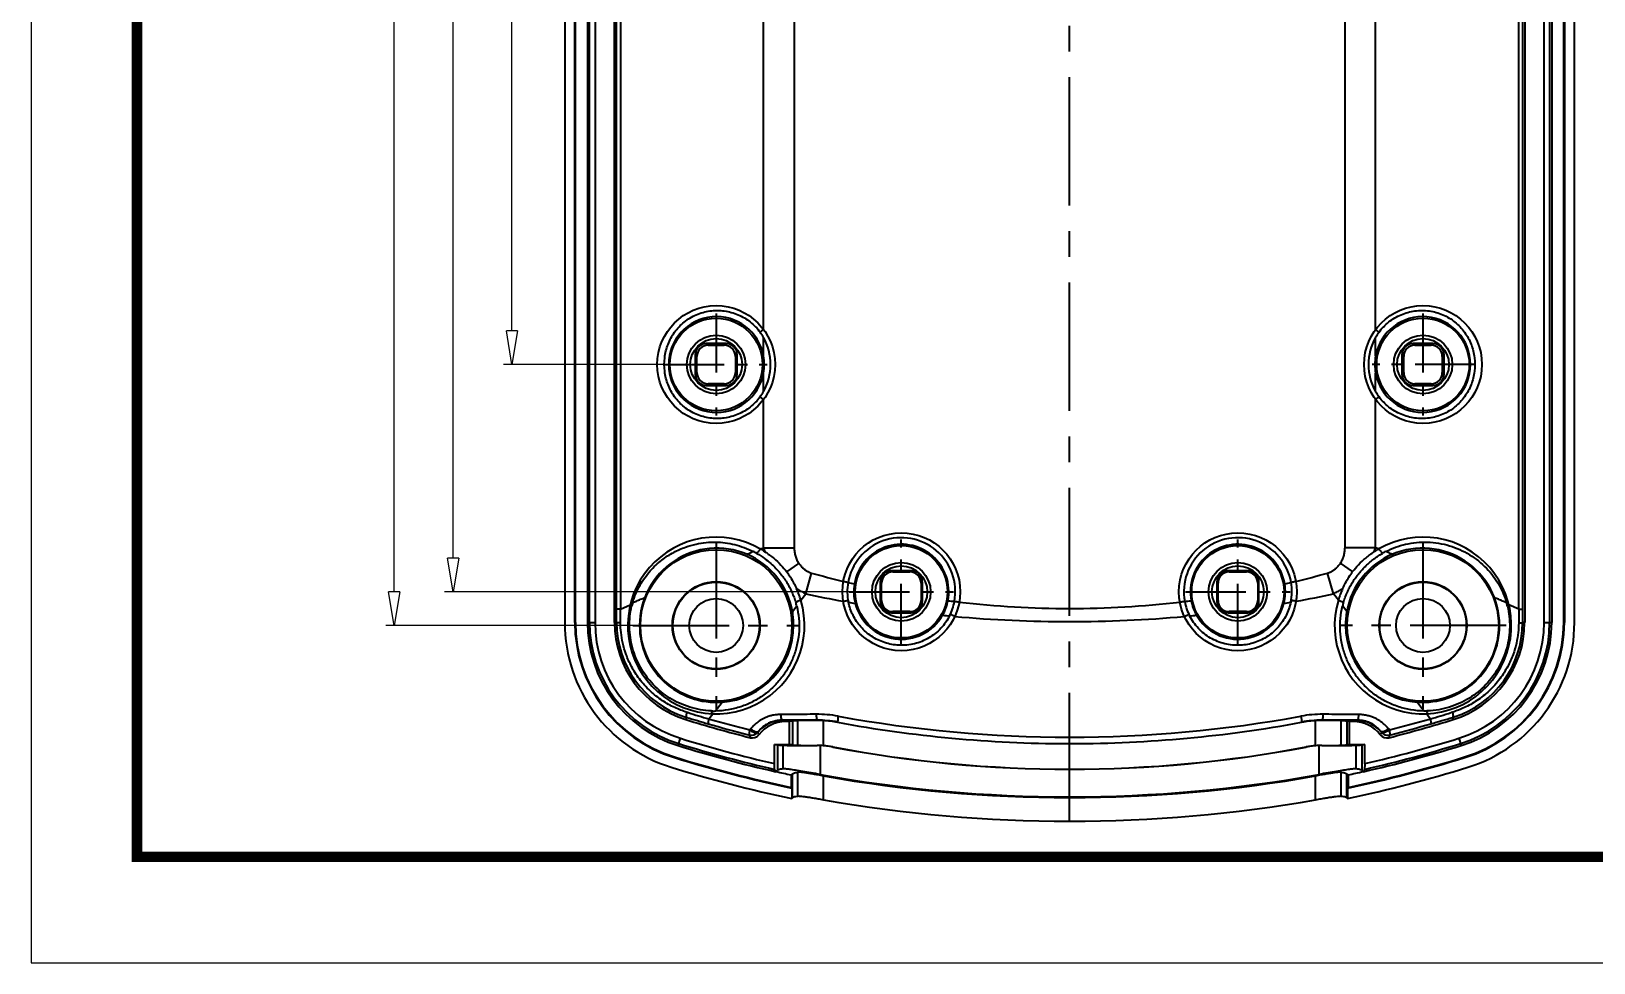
# Model space of a CAD drawing. Header units: millimetres. Extents: x 6083 to 6448, y 1315 to 1569.
# Drawn here: x 6082.9 to 6175.8, y 1315 to 1370.4 of the extents above; entities that cross this region are included whole.
import ezdxf

# ---------------------------------------------------------------- set-up
doc = ezdxf.new("R2010")
doc.units = ezdxf.units.MM
doc.linetypes.add('CENTER', pattern=[50.8, 31.75, -6.35, 6.35, -6.35])
doc.layers.add('dim', color=82, linetype='Continuous', lineweight=9)
doc.layers.add('from', color=7, linetype='Continuous', lineweight=13)
doc.styles.add('ROMAND', font='romand.shx', dxfattribs={"width": 0.75, "bigfont": 'gbcbig.shx'})
doc.dimstyles.new('YanXiu', dxfattribs={"dimtxt": 2.5, "dimasz": 2.2, "dimexe": 1, "dimexo": 0, "dimgap": 0.66, "dimtad": 0, "dimzin": 9, "dimdsep": 46, "dimtxsty": 'ROMAND', "dimblk": 'CLOSEDBLANK', "dimcen": 0, "dimclrd": 3, "dimclre": 3, "dimclrt": 7, "dimazin": 2, "dimtfac": 1, "dimtofl": 0, "dimtmove": 0, "dimatfit": 3, "dimldrblk": 'CLOSEDBLANK', "dimfxl": 1, "dimlwd": 5, "dimlwe": 5, "dimarcsym": 0})

# ---------------------------------------------------------------- blocks, each defined once
blk = doc.blocks.new('_ClosedBlank')
at = {"color": 0, "linetype": 'ByBlock', "lineweight": -2}
for p, q in [((-1, 0.167), (0, 0)), ((-1, 0.167), (-1, -0.167)), ((0, 0), (-1, -0.167))]:
    blk.add_line(p, q, dxfattribs=at)
blk = doc.blocks.new('*D49')
at = {"layer": 'Defpoints', "color": 0, "transparency": 16777216}
for p in [(-24.025, 25), (-33.135, -25), (-24.025, -25)]:
    blk.add_point(p, dxfattribs=at)
at = {"layer": 'dim', "color": 3, "lineweight": 5, "transparency": 16777216}
for p, q in [((-24.025, 25), (-33.635, 25)), ((-33.135, 23), (-33.135, 2.018)), ((-33.135, -23), (-33.135, -2.018)), ((-24.025, -25), (-33.635, -25))]:
    blk.add_line(p, q, dxfattribs=at)
at = {"layer": 'dim', "color": 3, "lineweight": 5, "transparency": 16777216, "xscale": 2, "yscale": 2, "zscale": 2}
for p, rotation in [((-33.135, 25), 90), ((-33.135, -25), 270)]:
    blk.add_blockref('_ClosedBlank', p, dxfattribs=dict(at, rotation=rotation))
at = {"layer": 'dim', "color": 7, "transparency": 16777216, "insert": (-33.135, 0), "char_height": 2.5, "attachment_point": 5, "rotation": 90, "style": 'ROMAND'}
blk.add_mtext('50', dxfattribs=at)
blk = doc.blocks.new('*D50')
at = {"layer": 'Defpoints', "color": 0, "transparency": 16777216}
for p in [(-25.95, 40.5), (-40.135, -40.5), (-25.95, -40.5)]:
    blk.add_point(p, dxfattribs=at)
at = {"layer": 'dim', "color": 3, "lineweight": 5, "transparency": 16777216}
for p, q in [((-25.95, 40.5), (-40.635, 40.5)), ((-40.135, 38.5), (-40.135, 1.75)), ((-40.135, -38.5), (-40.135, -1.75)), ((-25.95, -40.5), (-40.635, -40.5))]:
    blk.add_line(p, q, dxfattribs=at)
at = {"layer": 'dim', "color": 3, "lineweight": 5, "transparency": 16777216, "xscale": 2, "yscale": 2, "zscale": 2}
for p, rotation in [((-40.135, 40.5), 90), ((-40.135, -40.5), 270)]:
    blk.add_blockref('_ClosedBlank', p, dxfattribs=dict(at, rotation=rotation))
at = {"layer": 'dim', "color": 7, "transparency": 16777216, "insert": (-40.135, 0), "char_height": 2.5, "attachment_point": 5, "rotation": 90, "style": 'ROMAND'}
blk.add_mtext('81', dxfattribs=at)
blk = doc.blocks.new('*D51')
at = {"layer": 'Defpoints', "color": 0, "transparency": 16777216}
for p in [(-13.018, 38.5), (-36.635, -38.5), (-13.105, -38.5)]:
    blk.add_point(p, dxfattribs=at)
at = {"layer": 'dim', "color": 3, "lineweight": 5, "transparency": 16777216}
for p, q in [((-13.018, 38.5), (-37.135, 38.5)), ((-36.635, 36.5), (-36.635, 2.018)), ((-36.635, -36.5), (-36.635, -2.018)), ((-13.105, -38.5), (-37.135, -38.5))]:
    blk.add_line(p, q, dxfattribs=at)
at = {"layer": 'dim', "color": 3, "lineweight": 5, "transparency": 16777216, "xscale": 2, "yscale": 2, "zscale": 2}
for p, rotation in [((-36.635, 38.5), 90), ((-36.635, -38.5), 270)]:
    blk.add_blockref('_ClosedBlank', p, dxfattribs=dict(at, rotation=rotation))
at = {"layer": 'dim', "color": 7, "transparency": 16777216, "insert": (-36.635, 0), "char_height": 2.5, "attachment_point": 5, "rotation": 90, "style": 'ROMAND'}
blk.add_mtext('77', dxfattribs=at)
blk = doc.blocks.new('u49')
at = {"color": 1, "linetype": 'CENTER', "ltscale": 0.24}
blk.add_line((0, -52.128), (0, 52.128), dxfattribs=at)
at = {"color": 7, "linetype": 'Continuous'}
for p, q in [((-30, 40.332), (-30, -40.332)), ((-29.4, -40.323), (-29.4, 40.323)), ((-29.363, -40.323), (-29.363, 40.323)), ((-28.65, 40.323), (-28.65, -40.323)), ((-28.527, -40.323), (-28.527, 40.323)), ((-28.201, 40.323), (-28.201, -40.323)), ((-27.042, -40.332), (-27.042, 40.332)), ((27.042, 40.332), (27.042, -40.332)), ((28.201, -40.323), (28.201, 40.323)), ((28.527, 40.323), (28.527, -40.323)), ((28.65, 40.323), (28.65, -40.323)), ((29.363, -40.323), (29.363, 40.323)), ((29.4, 40.323), (29.4, -40.323)), ((30, -40.332), (30, 40.332)), ((-26.914, -39.529), (-26.914, 39.529)), ((-26.692, 39.529), (-26.692, -39.529)), ((26.692, -39.529), (26.692, 39.529)), ((26.914, 39.529), (26.914, -39.529)), ((-16.366, 35.88), (-16.366, -35.88)), ((16.366, -35.88), (16.366, 35.88)), ((-18.186, -22.919), (-18.186, 22.919)), ((18.186, -22.919), (18.186, 22.919)), ((-18.393, -23.073), (-18.186, -22.919)), ((18.393, -23.073), (18.186, -22.919)), ((-20.414, -23.75), (-21.586, -23.75)), ((-21.586, -23.75), (-21.482, -23.853)), ((-21.482, -23.853), (-20.518, -23.853)), ((-20.414, -23.75), (-20.518, -23.853)), ((-18.186, -24.494), (-18.186, -23.392)), ((18.186, -24.494), (18.186, -23.392)), ((20.414, -23.75), (20.518, -23.853)), ((21.586, -23.75), (20.414, -23.75)), ((20.518, -23.853), (21.482, -23.853)), ((21.586, -23.75), (21.482, -23.853)), ((-22.25, -24.414), (-22.25, -25.586)), ((-22.25, -24.414), (-22.147, -24.518)), ((-22.147, -25.482), (-22.147, -24.518)), ((-19.75, -24.414), (-19.853, -24.518)), ((-19.853, -24.518), (-19.853, -25.482)), ((-19.75, -25.586), (-19.75, -24.414)), ((19.75, -24.414), (19.75, -25.586)), ((19.75, -24.414), (19.853, -24.518)), ((19.853, -25.482), (19.853, -24.518)), ((22.25, -24.414), (22.147, -24.518)), ((22.147, -24.518), (22.147, -25.482)), ((22.25, -25.586), (22.25, -24.414)), ((-22.25, -25.586), (-22.147, -25.482)), ((-19.75, -25.586), (-19.853, -25.482)), ((-18.186, -26.608), (-18.186, -25.506)), ((18.186, -26.608), (18.186, -25.506)), ((19.75, -25.586), (19.853, -25.482)), ((22.25, -25.586), (22.147, -25.482)), ((-21.586, -26.25), (-21.482, -26.147)), ((-21.586, -26.25), (-20.414, -26.25)), ((-20.518, -26.147), (-21.482, -26.147)), ((-20.414, -26.25), (-20.518, -26.147)), ((20.414, -26.25), (20.518, -26.147)), ((20.414, -26.25), (21.586, -26.25)), ((21.482, -26.147), (20.518, -26.147)), ((21.586, -26.25), (21.482, -26.147)), ((-18.186, -27.081), (-18.393, -26.927)), ((-18.186, -35.88), (-18.186, -27.081)), ((18.186, -27.081), (18.393, -26.927)), ((18.186, -35.88), (18.186, -27.081)), ((-18.186, -35.88), (-16.366, -35.88)), ((18.186, -35.88), (16.366, -35.88)), ((-16.805, -37.322), (-16.08, -36.82)), ((16.82, -37.303), (16.089, -36.808)), ((-15.674, -38.622), (-15.329, -37.388)), ((-11.25, -37.914), (-11.25, -39.086)), ((-11.25, -37.914), (-11.178, -37.987)), ((-11.178, -39.013), (-11.178, -37.987)), ((-10.586, -37.25), (-10.513, -37.322)), ((-9.414, -37.25), (-10.586, -37.25)), ((-10.513, -37.322), (-9.487, -37.322)), ((-9.414, -37.25), (-9.487, -37.322)), ((-8.75, -37.914), (-8.822, -37.987)), ((-8.822, -37.987), (-8.822, -39.013)), ((-8.75, -39.086), (-8.75, -37.914)), ((8.75, -37.914), (8.75, -39.086)), ((8.75, -37.914), (8.822, -37.987)), ((8.822, -39.013), (8.822, -37.987)), ((9.414, -37.25), (9.487, -37.322)), ((10.586, -37.25), (9.414, -37.25)), ((9.487, -37.322), (10.513, -37.322)), ((10.586, -37.25), (10.513, -37.322)), ((11.25, -37.914), (11.178, -37.987)), ((11.178, -37.987), (11.178, -39.013)), ((11.25, -39.086), (11.25, -37.914)), ((15.674, -38.622), (15.329, -37.388)), ((-15.97, -38.997), (-15.674, -38.622)), ((15.97, -38.997), (15.674, -38.622)), ((-26.915, -40.332), (-26.914, -39.529)), ((-26.692, -39.529), (-26.914, -39.529)), ((-26.692, -39.529), (-26.106, -39.278)), ((-26.106, -39.278), (-26.023, -39.359)), ((-16.472, -39.668), (-16.215, -39.341)), ((-11.25, -39.086), (-11.178, -39.013)), ((-10.586, -39.75), (-10.513, -39.678)), ((-10.586, -39.75), (-9.414, -39.75)), ((-9.487, -39.678), (-10.513, -39.678)), ((-9.414, -39.75), (-9.487, -39.678)), ((-8.75, -39.086), (-8.822, -39.013)), ((8.75, -39.086), (8.822, -39.013)), ((9.414, -39.75), (9.487, -39.678)), ((9.414, -39.75), (10.586, -39.75)), ((10.513, -39.678), (9.487, -39.678)), ((10.586, -39.75), (10.513, -39.678)), ((11.25, -39.086), (11.178, -39.013)), ((16.472, -39.668), (16.215, -39.342)), ((26.106, -39.278), (26.023, -39.359)), ((26.692, -39.529), (26.106, -39.278)), ((26.692, -39.529), (26.914, -39.529)), ((26.914, -39.529), (26.915, -40.332)), ((-29.4, -40.323), (-29.363, -40.323)), ((-28.65, -40.323), (-28.201, -40.323)), ((-27.042, -40.332), (-26.915, -40.332)), ((27.042, -40.332), (26.915, -40.332)), ((28.201, -40.323), (28.65, -40.323)), ((29.4, -40.323), (29.363, -40.323)), ((-21.058, -45.582), (-20.654, -45.054)), ((21.056, -45.582), (20.653, -45.054)), ((-22.755, -45.958), (-22.796, -46.092)), ((-22.669, -45.678), (-22.757, -45.651)), ((-21.437, -46.051), (-21.205, -45.745)), ((-21.391, -46.064), (-21.437, -46.051)), ((-14.996, -46.128), (-17.096, -46.131)), ((-16.639, -46.211), (-16.879, -46.211)), ((-16.466, -46.182), (-16.639, -46.211)), ((-16.639, -47.561), (-16.639, -46.211)), ((-16.466, -46.182), (-16.466, -47.59)), ((-16.141, -47.615), (-16.141, -46.156)), ((-14.996, -46.143), (-14.996, -46.128)), ((-14.619, -47.643), (-14.619, -46.153)), ((-13.788, -46.253), (-13.786, -46.239)), ((13.788, -46.253), (13.786, -46.239)), ((14.619, -47.643), (14.619, -46.153)), ((17.096, -46.131), (14.996, -46.128)), ((14.996, -46.143), (14.996, -46.128)), ((16.141, -47.615), (16.141, -46.156)), ((16.466, -46.182), (16.466, -47.59)), ((16.639, -46.211), (16.466, -46.182)), ((16.639, -47.561), (16.639, -46.211)), ((16.879, -46.211), (16.639, -46.211)), ((21.436, -46.051), (21.205, -45.746)), ((21.436, -46.051), (21.389, -46.064)), ((22.757, -45.651), (22.669, -45.678)), ((22.796, -46.092), (22.755, -45.958)), ((-23.263, -47.631), (-23.13, -47.202)), ((-19.037, -47), (-19.084, -46.988)), ((-19.037, -47), (-18.981, -47.167)), ((18.981, -47.167), (19.037, -47)), ((19.084, -46.988), (19.037, -47)), ((23.13, -47.202), (23.263, -47.631)), ((-17.54, -48.709), (-17.54, -47.561)), ((-17.54, -47.561), (-16.639, -47.561)), ((-17.365, -47.59), (-17.54, -47.561)), ((-17.365, -47.59), (-17.365, -49.105)), ((-17.028, -49.018), (-17.028, -47.616)), ((-16.466, -47.59), (-16.639, -47.561)), ((-14.996, -47.628), (-14.996, -47.636)), ((-14.822, -47.64), (-14.822, -49.351)), ((-14.062, -47.717), (-14.064, -47.725)), ((14.062, -47.717), (14.064, -47.725)), ((14.822, -49.351), (14.822, -47.64)), ((14.996, -47.628), (14.996, -47.636)), ((16.639, -47.561), (16.466, -47.59)), ((16.639, -47.561), (17.54, -47.561)), ((17.028, -49.018), (17.028, -47.616)), ((17.54, -47.561), (17.365, -47.59)), ((17.365, -47.59), (17.365, -49.105)), ((17.54, -48.709), (17.54, -47.561)), ((-23.485, -48.347), (-23.474, -48.312)), ((-17.525, -49.047), (-17.54, -48.709)), ((17.54, -48.709), (17.525, -49.047)), ((23.485, -48.347), (23.474, -48.312)), ((-16.466, -49.305), (-16.55, -49.373)), ((-16.55, -49.373), (-16.55, -50.119)), ((-16.513, -50.164), (-16.55, -50.119)), ((-16.466, -50.739), (-16.466, -49.305)), ((-16.141, -50.65), (-16.141, -49.218)), ((-14.619, -50.863), (-14.619, -49.437)), ((14.619, -50.863), (14.619, -49.437)), ((16.141, -50.65), (16.141, -49.218)), ((16.55, -49.373), (16.466, -49.305)), ((16.466, -50.739), (16.466, -49.305)), ((16.55, -50.119), (16.513, -50.164)), ((16.55, -49.373), (16.55, -50.119)), ((-16.513, -50.164), (-16.513, -50.777)), ((-16.513, -50.777), (-16.466, -50.739)), ((16.466, -50.739), (16.513, -50.777)), ((16.513, -50.164), (16.513, -50.777))]:
    blk.add_line(p, q, dxfattribs=at)
at = {"color": 1, "linetype": 'CENTER', "ltscale": 0.11}
for p, q in [((-21, -21.975), (-21, -28.025)), ((21, -21.975), (21, -28.025)), ((-24.025, -25), (-17.975, -25)), ((24.025, -25), (17.975, -25))]:
    blk.add_line(p, q, dxfattribs=at)
at = {"color": 1, "linetype": 'CENTER', "ltscale": 0.18}
for p, q in [((-21, -35.55), (-21, -45.45)), ((21, -35.55), (21, -45.45)), ((-25.95, -40.5), (-16.05, -40.5)), ((25.95, -40.5), (16.05, -40.5))]:
    blk.add_line(p, q, dxfattribs=at)
at = {"color": 1, "linetype": 'CENTER', "ltscale": 0.112898}
for p, q in [((-10, -41.605), (-10, -35.395)), ((10, -41.605), (10, -35.395)), ((-13.105, -38.5), (-6.895, -38.5)), ((6.895, -38.5), (13.105, -38.5))]:
    blk.add_line(p, q, dxfattribs=at)
at = {"color": 7, "linetype": 'Continuous'}
for centre, radius in [((-21, -25), 3.5), ((-21, -25), 2.75), ((21, -25), 3.5), ((21, -25), 2.75), ((-21, -25), 1.741), ((-21, -25), 1.539), ((21, -25), 1.741), ((21, -25), 1.539), ((-10, -38.5), 3.5), ((10, -38.5), 3.5), ((-21, -40.5), 4.5), ((-10, -38.5), 2.744), ((10, -38.5), 2.744), ((21, -40.5), 4.5), ((-10, -38.5), 1.741), ((-10, -38.5), 1.539), ((10, -38.5), 1.741), ((10, -38.5), 1.539), ((-21, -40.5), 2.6), ((-21, -40.5), 2.574), ((21, -40.5), 2.6), ((21, -40.5), 2.574), ((-21, -40.5), 1.6), ((21, -40.5), 1.6)]:
    blk.add_circle(centre, radius, dxfattribs=at)
for centre, radius, start, end in [((-20.982, -24.997), 2.841, 10.19087, 180.06797), ((20.982, -24.997), 2.841, 359.93204, 169.80913), ((-20.847, -24.898), 3.059, 29.51643, 36.64628), ((20.837, -24.892), 3.046, 143.33962, 150.49875), ((-21.033, -25), 3.27, 330.53905, 29.46105), ((21.033, -25), 3.27, 150.53905, 209.46104), ((-20.982, -25.003), 2.841, 179.93204, 349.80913), ((-20.988, -25), 2.847, 349.7634, 10.2366), ((20.988, -25), 2.847, 169.7634, 190.2366), ((20.982, -25.003), 2.841, 190.19087, 0.06796), ((-20.837, -25.108), 3.046, 323.33962, 330.49875), ((20.847, -25.102), 3.059, 209.51643, 216.64628), ((-21, -40.5), 5.25, 59.88816, 16.63643), ((21, -40.5), 5.25, 163.37433, 120.11021), ((-20.97, -40.489), 4.58, 67.01211, 180.07863), ((-21.782, -41.937), 6.553, 60.80307, 62.8409), ((-20.981, -40.466), 5.211, 56.52707, 59.88553), ((-14.088, -34.658), 4.276, 196.61044, 199.98363), ((-10, -38.5), 3.211, 349.62753, 170.10341), ((-10, -38.5), 2.822, 349.18229, 170.55387), ((10, -38.5), 3.211, 9.89628, 190.37187), ((10, -38.5), 2.822, 9.44564, 190.81688), ((20.993, -40.485), 5.233, 120.12236, 123.46091), ((21.813, -41.991), 6.615, 117.18741, 119.20546), ((20.97, -40.489), 4.58, 359.92249, 112.98789), ((-20.969, -40.478), 4.57, 10.21988, 66.97543), ((20.969, -40.479), 4.57, 113.02731, 169.78607), ((-0.251, 16.427), 55.887, 254.34832, 256.34518), ((-10.136, -38.471), 3.073, 170.19365, 192.11116), ((-0.176, 16.738), 56.207, 256.63978, 257.03693), ((-10.018, -38.497), 2.805, 170.55429, 194.22167), ((10.018, -38.497), 2.804, 345.77672, 9.44544), ((0.191, 16.67), 56.138, 282.96379, 283.36144), ((10.138, -38.471), 3.071, 347.87244, 9.80872), ((0.218, 16.548), 56.013, 283.65841, 285.65051), ((-20.986, -40.495), 5.235, 16.63626, 24.61518), ((-0.278, 33.585), 73.83, 257.96351, 259.71905), ((0.177, 34.101), 74.356, 280.28693, 282.02972), ((20.982, -40.494), 5.231, 155.3808, 163.36783), ((-362.956, -42.34), 336.275, 0.33846, 0.47892), ((-21.017, -40.594), 5.156, 163.73855, 166.13861), ((-20.988, -40.483), 4.589, 359.78708, 10.23425), ((-23.034, -41.021), 7.023, 13.84536, 15.63188), ((-0.143, 34.338), 74.595, 259.96566, 260.28076), ((-9.999, -38.493), 2.824, 194.21947, 330.30689), ((-9.983, -38.503), 2.805, 330.33139, 349.18119), ((0.048, 22.008), 62.359, 263.00566, 263.38581), ((-0.016, 16.932), 56.424, 262.65698, 263.05258), ((-9.862, -38.52), 3.071, 332.63674, 349.53856), ((0, 17.386), 56.877, 263.38312, 276.61706), ((-0.001, 17.06), 56.554, 276.94892, 277.34362), ((9.875, -38.517), 3.086, 190.47718, 207.29823), ((-0.058, 22.088), 62.44, 276.6141, 276.99415), ((9.983, -38.503), 2.806, 190.81926, 209.66649), ((9.999, -38.493), 2.824, 209.69225, 345.78004), ((0.203, 33.993), 74.245, 279.71869, 280.03494), ((23.023, -41.019), 7.012, 164.3568, 166.158), ((20.988, -40.483), 4.589, 169.77418, 180.21323), ((20.953, -40.61), 5.222, 13.8614, 16.23059), ((362.526, -42.337), 335.845, 179.52095, 179.66158), ((-21.015, -40.335), 8.985, 179.98637, 252.8023), ((-21, -40.323), 8.4, 180, 252.79601), ((-21, -40.323), 8.363, 180, 252.79601), ((-21, -40.323), 7.65, 180, 252.79601), ((-21, -40.323), 7.527, 180, 252.79601), ((-21, -40.323), 7.201, 180, 252.79601), ((-21.013, -40.333), 6.028, 179.9925, 252.79617), ((-21.036, -40.336), 5.879, 179.96505, 251.90897), ((-20.982, -40.495), 4.571, 180.05674, 274.11135), ((-20.982, -40.484), 4.583, 274.10081, 359.79458), ((0, 35.095), 75.366, 264.8083, 275.19179), ((20.982, -40.484), 4.583, 180.20547, 265.88191), ((20.981, -40.495), 4.571, 265.8724, 359.94221), ((21.013, -40.333), 6.028, 287.20383, 0.0075), ((21.036, -40.336), 5.879, 288.09067, 0.03565), ((21, -40.323), 7.201, 287.20399, 0), ((21, -40.323), 7.527, 287.20399, 0), ((21, -40.323), 7.65, 287.20399, 0), ((21, -40.323), 8.363, 287.20399, 0), ((21, -40.323), 8.4, 287.20399, 0), ((21.015, -40.335), 8.985, 287.1977, 0.01363), ((-21.029, -40.321), 5.896, 251.89844, 252.98168), ((0, 27.5), 77.042, 252.78867, 255.73713), ((1.984, 34.951), 84.607, 252.99863, 253.90831), ((4.324, 41.331), 91.1, 252.76475, 253.57369), ((-0.009, 28.033), 77.408, 253.90574, 255.73393), ((-0.301, 28.77), 77.749, 254.26091, 256.07751), ((-21.126, -39.863), 5.718, 268.39987, 270.67912), ((-17.011, -48.136), 2, 90.00906, 137.68566), ((-16.879, -48.211), 2, 89.99788, 142.32052), ((-19.984, -51.532), 6.161, 59.73589, 61.14518), ((-15.01, -52.815), 7.04, 79.67934, 90.38876), ((-14.988, -52.687), 6.559, 79.44134, 90.06978), ((-14.971, -52.498), 6.355, 86.82745, 90.22407), ((-14.982, -52.705), 6.562, 79.51725, 86.82863), ((0, 28.268), 75.785, 259.51705, 269.89357), ((0, 29.605), 76.736, 259.67876, 280.32125), ((0, 28.268), 75.785, 270.08603, 280.48295), ((15.01, -52.815), 7.04, 89.61117, 100.32057), ((14.988, -52.687), 6.559, 89.93019, 100.55864), ((14.982, -52.705), 6.562, 93.17135, 100.48278), ((14.971, -52.494), 6.35, 89.77465, 93.17382), ((19.984, -51.532), 6.161, 118.85484, 120.26411), ((16.879, -48.211), 2, 37.68008, 90.00153), ((17.011, -48.136), 2, 42.31505, 89.98998), ((0, 27.5), 77.042, 284.26287, 287.21133), ((0.224, 29.058), 78.047, 283.92594, 285.73458), ((0.007, 28.038), 77.413, 284.26615, 286.09318), ((-4.832, 43.013), 92.858, 286.43284, 287.22735), ((-2.053, 35.186), 84.852, 286.09206, 287.00007), ((21.029, -40.319), 5.898, 287.01899, 288.10198), ((0, 27.5), 78.201, 252.79601, 257.03842), ((-18.913, -46.515), 0.5, 255.67799, 298.26607), ((-17.049, -48.34), 2.558, 138.09738, 139.97174), ((-18.858, -46.683), 0.5, 255.73621, 322.32286), ((-18.213, -45.737), 1.161, 230.41703, 241.69187), ((-17.011, -48.111), 1.983, 138.21709, 140.12163), ((-37.707, -56.015), 21.257, 25.12921, 25.5731), ((0, 27.5), 78.201, 282.96158, 287.20399), ((37.68, -56.002), 21.227, 154.42663, 154.87113), ((18.858, -46.683), 0.5, 217.6772, 284.26372), ((17.011, -48.111), 1.983, 39.87836, 41.78265), ((18.913, -46.515), 0.5, 241.73379, 284.32202), ((18.213, -45.737), 1.161, 298.30744, 309.58208), ((17.05, -48.339), 2.557, 40.0274, 41.90242), ((0, 27.5), 78.65, 252.79601, 257.17896), ((0, 27.5), 78.527, 252.79601, 257.10491), ((-15.016, -52.849), 5.221, 85.63777, 89.77468), ((-15.009, -52.798), 5.162, 87.91799, 89.85146), ((-15.006, -52.714), 5.078, 79.30326, 87.91782), ((-15.006, -52.714), 5.086, 79.3017, 85.63523), ((0, 26.73), 75.771, 259.30352, 280.69648), ((0, 26.719), 75.753, 259.30202, 280.69798), ((0, 28.228), 75.746, 269.89364, 270.08595), ((15.006, -52.714), 5.086, 94.36476, 100.69831), ((15.006, -52.714), 5.078, 92.08216, 100.69676), ((15.016, -52.845), 5.217, 90.22401, 94.36353), ((15.009, -52.798), 5.161, 90.14845, 92.0821), ((0, 27.5), 78.65, 282.82104, 287.20399), ((0, 27.5), 78.527, 282.89509, 287.20399), ((0, 27.5), 80, 252.78867, 258.08755), ((0, 27.5), 79.4, 252.79601, 257.9962), ((0, 27.5), 79.363, 252.79601, 257.96349), ((0, 27.5), 78.635, 257.17896, 257.85027), ((0, 27.5), 79.4, 282.0038, 287.20399), ((0, 27.5), 80, 281.91245, 287.21133), ((0, 27.5), 79.363, 282.03651, 287.20399), ((0, 27.5), 78.635, 282.14973, 282.82104), ((0, 32.713), 83.392, 259.7622, 280.2378), ((0, 32.798), 83.524, 259.91963, 280.08037), ((0, 32.998), 85.126, 260.11124, 279.88876)]:
    blk.add_arc(centre, radius, start, end, dxfattribs=at)
for centre, major_axis, ratio, start_param, end_param in [((-21.585, -24.415), (0.47, -0.47), 0.999695, 2.356347, 3.926839), ((-21.482, -24.518), (0.47, -0.47), 0.999695, 2.356347, 3.926839), ((-20.518, -24.518), (0.47, 0.47), 0.999695, -0.785246, 0.785246), ((-20.415, -24.415), (0.47, 0.47), 0.999695, -0.785246, 0.785246), ((20.415, -24.415), (0.47, -0.47), 0.999695, 2.356347, 3.926839), ((20.518, -24.518), (0.47, -0.47), 0.999695, 2.356347, 3.926839), ((21.482, -24.518), (0.47, 0.47), 0.999695, -0.785246, 0.785246), ((21.585, -24.415), (0.47, 0.47), 0.999695, -0.785246, 0.785246), ((-21.585, -25.585), (0.47, 0.47), 0.999695, -3.926839, -2.356347), ((-21.482, -25.482), (0.47, 0.47), 0.999695, -3.926839, -2.356347), ((-20.518, -25.482), (0.47, -0.47), 0.999695, -0.785246, 0.785246), ((-20.415, -25.585), (0.47, -0.47), 0.999695, -0.785246, 0.785246), ((20.415, -25.585), (0.47, 0.47), 0.999695, -3.926839, -2.356347), ((20.518, -25.482), (0.47, 0.47), 0.999695, -3.926839, -2.356347), ((21.482, -25.482), (0.47, -0.47), 0.999695, -0.785246, 0.785246), ((21.585, -25.585), (0.47, -0.47), 0.999695, -0.785246, 0.785246), ((-10.585, -37.915), (0.47, -0.47), 0.999695, 2.356347, 3.926839), ((-10.513, -37.987), (0.47, -0.47), 0.999695, 2.356347, 3.926839), ((-9.487, -37.987), (0.47, 0.47), 0.999695, -0.785246, 0.785246), ((-9.415, -37.915), (0.47, 0.47), 0.999695, -0.785246, 0.785246), ((9.415, -37.915), (0.47, -0.47), 0.999695, 2.356347, 3.926839), ((9.487, -37.987), (0.47, -0.47), 0.999695, 2.356347, 3.926839), ((10.513, -37.987), (0.47, 0.47), 0.999695, -0.785246, 0.785246), ((10.585, -37.915), (0.47, 0.47), 0.999695, -0.785246, 0.785246), ((-10.585, -39.085), (0.47, 0.47), 0.999695, -3.926839, -2.356347), ((-10.513, -39.013), (0.47, 0.47), 0.999695, -3.926839, -2.356347), ((-9.487, -39.013), (0.47, -0.47), 0.999695, -0.785246, 0.785246), ((-9.415, -39.085), (0.47, -0.47), 0.999695, -0.785246, 0.785246), ((9.415, -39.085), (0.47, 0.47), 0.999695, -3.926839, -2.356347), ((9.487, -39.013), (0.47, 0.47), 0.999695, -3.926839, -2.356347), ((10.513, -39.013), (0.47, -0.47), 0.999695, -0.785246, 0.785246), ((10.585, -39.085), (0.47, -0.47), 0.999695, -0.785246, 0.785246), ((8.5, -46.193), (25, 0), 0.008727, 2.971826, 3.089233), ((-14.169, -46.159), (2, 0), 0.008727, 1.996754, 2.971826), ((14.169, -46.159), (2, 0), 0.008727, 0.169767, 1.144839), ((-8.5, -46.193), (25, 0), 0.008727, 0.05236, 0.169767), ((8.5, -47.578), (25.9, 0), 0.008727, -3.089233, -2.971826), ((-14.169, -47.612), (2.9, 0), 0.008727, -2.971826, -1.859762), ((8.5, -47.578), (25, 0), 0.008727, -3.089233, -2.971826), ((-14.169, -47.612), (2, 0), 0.008727, -2.971826, -1.996754), ((14.169, -47.612), (2, 0), 0.008727, -1.144839, -0.169767), ((14.169, -47.612), (2.9, 0), 0.008727, -1.281831, -0.169767), ((-8.5, -47.578), (25, 0), 0.008727, -0.169767, -0.05236), ((-8.5, -47.578), (25.9, 0), 0.008727, -0.169767, -0.05236)]:
    blk.add_ellipse(centre, major_axis=major_axis, ratio=ratio, start_param=start_param, end_param=end_param, dxfattribs=at)
for points, start_tangent, end_tangent in [([(-22.901, -22.481), (-22.183, -22.046), (-21.365, -21.817), (-20.517, -21.817), (-19.699, -22.043), (-18.975, -22.474), (-18.393, -23.073)], (0.777603, 0.628755), (0.597304, -0.802015)), ([(18.393, -23.073), (18.975, -22.474), (19.699, -22.043), (20.517, -21.817), (21.365, -21.817), (22.183, -22.046), (22.901, -22.481), (23.472, -23.085), (23.862, -23.804), (24.06, -24.595), (24.06, -25.404), (23.862, -26.196), (23.473, -26.915), (22.901, -27.519)], (0.597304, 0.802015), (-0.777603, -0.628755)), ([(-18.393, -26.927), (-18.975, -27.526), (-19.699, -27.957), (-20.517, -28.183), (-21.365, -28.183), (-22.183, -27.954), (-22.901, -27.519), (-23.472, -26.915), (-23.862, -26.196), (-24.06, -25.405), (-24.06, -24.596), (-23.862, -23.804), (-23.473, -23.085), (-22.901, -22.481)], (-0.597304, -0.802015), (0.777603, 0.628755)), ([(22.901, -27.519), (22.183, -27.954), (21.365, -28.183), (20.517, -28.183), (19.699, -27.957), (18.975, -27.526), (18.393, -26.927)], (-0.777603, -0.628755), (-0.597304, 0.802015)), ([(-25.966, -39.151), (-25.526, -38.11), (-24.919, -37.26), (-24.234, -36.62), (-23.52, -36.157), (-22.831, -35.85), (-22.193, -35.667), (-21.601, -35.574), (-21.033, -35.55), (-20.465, -35.59), (-19.892, -35.696), (-19.329, -35.87), (-18.791, -36.107)], (0.280033, 0.95999), (0.88983, -0.456293)), ([(-19.182, -36.273), (-19.052, -36.218), (-18.921, -36.162), (-18.791, -36.107)], (0.920454, 0.390852), (0.920345, 0.391107)), ([(-18.366, -35.958), (-18.446, -36.041), (-18.514, -36.13), (-18.585, -36.217)], (-0.638541, -0.769588), (-0.63273, -0.774373)), ([(-18.366, -35.958), (-18.276, -35.919), (-18.186, -35.88)], (0.91876, 0.394817), (0.918793, 0.394739)), ([(-18.107, -36.119), (-17.578, -36.51), (-17.151, -36.91), (-16.805, -37.322)], (0.834252, -0.551384), (0.597279, -0.802033)), ([(-16.366, -35.88), (-16.361, -36.013), (-16.346, -36.14), (-16.322, -36.263), (-16.29, -36.383), (-16.249, -36.502), (-16.198, -36.618), (-16.141, -36.725), (-16.08, -36.82)], (0.000153, -1), (0.569212, -0.822191)), ([(16.089, -36.808), (16.151, -36.709), (16.206, -36.602), (16.252, -36.493), (16.291, -36.381), (16.322, -36.266), (16.345, -36.145), (16.36, -36.017), (16.366, -35.88)], (0.560981, 0.827828), (0.000173, 1)), ([(16.82, -37.303), (17.169, -36.892), (17.594, -36.497), (18.107, -36.119)], (0.60134, 0.798994), (0.834133, 0.551563)), ([(18.107, -36.119), (18.147, -36.003), (18.186, -35.88)], (0.34213, 0.939652), (0.286041, 0.958217)), ([(18.366, -35.958), (18.276, -35.919), (18.186, -35.88)], (-0.91876, 0.394817), (-0.918793, 0.39474)), ([(18.366, -35.958), (18.446, -36.041), (18.514, -36.13), (18.585, -36.217)], (0.638541, -0.769588), (0.632726, -0.774376)), ([(18.79, -36.107), (19.967, -35.679), (21.267, -35.553), (22.569, -35.764), (23.766, -36.297), (24.775, -37.105), (25.519, -38.097), (25.966, -39.151)], (0.889573, 0.456793), (0.279585, -0.960121)), ([(19.182, -36.273), (19.052, -36.218), (18.921, -36.162), (18.79, -36.107)], (-0.920454, 0.390852), (-0.920345, 0.391107)), ([(-18.585, -36.217), (-18.124, -36.522), (-17.752, -36.824), (-17.451, -37.115), (-17.202, -37.396), (-16.991, -37.671), (-16.807, -37.947), (-16.644, -38.229), (-16.501, -38.522), (-16.376, -38.823), (-16.271, -39.129)], (0.862281, -0.50643), (0.296619, -0.954996)), ([(-16.08, -36.82), (-16.017, -36.905), (-15.955, -36.978), (-15.895, -37.041), (-15.836, -37.096), (-15.778, -37.145), (-15.72, -37.19), (-15.66, -37.231), (-15.598, -37.269), (-15.535, -37.304), (-15.469, -37.336), (-15.399, -37.365), (-15.329, -37.388)], (0.569188, -0.822207), (0.96287, -0.269966)), ([(15.329, -37.388), (15.393, -37.367), (15.458, -37.341), (15.522, -37.311), (15.585, -37.277), (15.647, -37.239), (15.707, -37.199), (15.766, -37.154), (15.826, -37.105), (15.887, -37.048), (15.952, -36.982), (16.019, -36.902), (16.089, -36.808)], (0.96304, 0.269357), (0.560968, 0.827837)), ([(16.271, -39.128), (16.377, -38.822), (16.499, -38.526), (16.637, -38.243), (16.791, -37.972), (16.96, -37.713), (17.145, -37.466), (17.344, -37.23), (17.556, -37.008), (17.78, -36.799), (18.023, -36.598), (18.289, -36.405), (18.585, -36.217)], (0.296754, 0.954954), (0.862281, 0.50643)), ([(-16.805, -37.322), (-16.591, -37.636), (-16.398, -37.969), (-16.227, -38.314)], (0.5973, -0.802018), (0.416356, -0.909201)), ([(-13.445, -37.881), (-13.35, -37.898), (-13.255, -37.915), (-13.164, -37.948)], (0.984212, -0.176995), (0.985101, -0.171977)), ([(13.164, -37.948), (13.255, -37.915), (13.35, -37.898), (13.445, -37.881)], (0.985102, 0.171972), (0.984212, 0.176992)), ([(16.227, -38.314), (16.402, -37.96), (16.599, -37.623), (16.82, -37.303)], (0.416394, 0.909184), (0.601342, 0.798991)), ([(-25.966, -39.151), (-25.728, -39.049), (-25.488, -38.947), (-25.245, -38.844)], (0.920326, 0.391153), (0.920089, 0.39171)), ([(-15.97, -38.996), (-16.07, -39.042), (-16.171, -39.085), (-16.271, -39.129)], (-0.915044, -0.403355), (-0.915822, -0.401583)), ([(-16.227, -38.314), (-16.108, -38.383), (-15.982, -38.454), (-15.842, -38.53), (-15.674, -38.622)], (0.85883, -0.51226), (0.866101, -0.49987)), ([(15.674, -38.622), (15.806, -38.549), (15.921, -38.487), (16.027, -38.429), (16.128, -38.372), (16.227, -38.314)], (0.866029, 0.499994), (0.858829, 0.512262)), ([(25.966, -39.151), (25.728, -39.049), (25.488, -38.947), (25.245, -38.844)], (-0.920326, 0.391153), (-0.920089, 0.39171)), ([(-21.285, -45.58), (-22.575, -45.35), (-23.754, -44.809), (-24.739, -44.006), (-25.498, -42.983), (-25.973, -41.827), (-26.151, -40.587), (-26.023, -39.359)], (-0.998813, 0.048718), (0.224333, 0.974513)), ([(-16.215, -39.341), (-16.09, -40.083), (-16.078, -40.833), (-16.178, -41.573), (-16.384, -42.285), (-16.69, -42.956), (-17.093, -43.577), (-17.588, -44.138), (-18.167, -44.626), (-18.819, -45.025), (-19.53, -45.324), (-20.282, -45.512), (-21.058, -45.582)], (0.239721, -0.970842), (-0.99993, -0.011806)), ([(-13.455, -39.06), (-13.407, -39.052), (-13.356, -39.044), (-13.306, -39.036), (-13.255, -39.027), (-13.199, -39.018), (-13.14, -39.116)], (0.987123, 0.159963), (0.380511, -0.924776)), ([(-7.134, -39.932), (-7.651, -40.67), (-8.372, -41.244), (-9.216, -41.585), (-10.126, -41.676), (-10.993, -41.517), (-11.772, -41.139), (-12.404, -40.588), (-12.869, -39.898), (-13.14, -39.116)], (-0.452867, -0.891578), (-0.20286, 0.979208)), ([(-6.82, -39.962), (-6.864, -39.941), (-6.91, -39.92), (-6.955, -39.899), (-7.002, -39.878), (-7.053, -39.854), (-7.134, -39.932)], (-0.908635, 0.417592), (-0.605971, -0.795487)), ([(-6.841, -39.078), (-6.744, -39.079), (-6.649, -39.096), (-6.554, -39.112)], (0.983666, -0.180003), (0.984572, -0.174979)), ([(6.554, -39.112), (6.649, -39.096), (6.744, -39.079), (6.841, -39.078)], (0.984574, 0.174971), (0.983668, 0.179993)), ([(6.82, -39.962), (6.864, -39.941), (6.91, -39.92), (6.955, -39.899), (7.002, -39.878), (7.053, -39.854), (7.133, -39.932)], (0.908637, 0.417586), (0.604401, -0.79668)), ([(13.14, -39.116), (12.869, -39.899), (12.405, -40.587), (11.776, -41.137), (11, -41.515), (10.135, -41.675), (9.222, -41.587), (8.376, -41.246), (7.652, -40.671), (7.133, -39.932)], (-0.202877, -0.979204), (-0.45292, 0.891551)), ([(13.455, -39.06), (13.407, -39.052), (13.356, -39.044), (13.306, -39.036), (13.255, -39.027), (13.198, -39.018), (13.14, -39.116)], (-0.987122, 0.159969), (-0.38197, -0.924175)), ([(15.969, -38.998), (16.07, -39.04), (16.171, -39.084), (16.271, -39.128)], (0.91509, -0.403251), (0.915011, -0.40343)), ([(21.057, -45.582), (20.283, -45.512), (19.536, -45.326), (18.829, -45.031), (18.178, -44.634), (17.594, -44.144), (17.093, -43.577), (16.687, -42.95), (16.38, -42.276), (16.176, -41.565), (16.078, -40.829), (16.09, -40.082), (16.215, -39.342)], (-0.999928, 0.012022), (0.239597, 0.970872)), ([(26.023, -39.359), (26.151, -40.587), (25.973, -41.828), (25.498, -42.983), (24.739, -44.007), (23.754, -44.809), (22.575, -45.35), (21.285, -45.58)], (0.224333, -0.974513), (-0.998812, -0.048734)), ([(-26.686, -40.354), (-26.807, -40.348), (-26.886, -40.341), (-26.915, -40.332)], (-0.999424, 0.03395), (-0.322313, 0.946633)), ([(-22.757, -45.651), (-23.458, -45.38), (-24.192, -44.967), (-24.921, -44.389), (-25.562, -43.675), (-26.032, -42.938), (-26.351, -42.222), (-26.549, -41.549), (-26.653, -40.927), (-26.686, -40.354)], (-0.954754, 0.297398), (-0.006003, 0.999982)), ([(26.686, -40.354), (26.653, -40.925), (26.549, -41.551), (26.35, -42.225), (26.033, -42.936), (25.568, -43.667), (24.93, -44.381), (24.198, -44.964), (23.458, -45.38), (22.757, -45.651)], (-0.006009, -0.999982), (-0.95475, -0.29741)), ([(26.686, -40.354), (26.807, -40.348), (26.886, -40.341), (26.915, -40.332)], (0.999424, 0.03395), (0.322334, 0.946626)), ([(-22.757, -45.651), (-22.781, -45.803), (-22.78, -45.911), (-22.755, -45.958)], (-0.202328, -0.979318), (0.927474, -0.373887)), ([(-21.438, -46.051), (-21.467, -46.198), (-21.477, -46.299), (-21.467, -46.341)], (-0.224145, -0.974556), (0.910296, -0.413958)), ([(-21.207, -45.746), (-21.253, -45.69), (-21.265, -45.635), (-21.285, -45.58)], (-0.75121, 0.660063), (-0.410037, 0.912069)), ([(-17.172, -45.79), (-17.443, -45.808), (-17.687, -45.85), (-17.902, -45.91), (-18.091, -45.982), (-18.257, -46.063), (-18.402, -46.148), (-18.528, -46.235), (-18.638, -46.322), (-18.733, -46.406), (-18.815, -46.485), (-18.888, -46.561), (-18.953, -46.632)], (-0.999972, -0.007541), (-0.667838, -0.744307)), ([(-17.096, -46.131), (-17.314, -46.143), (-17.508, -46.175), (-17.679, -46.222), (-17.829, -46.278), (-17.959, -46.341), (-18.072, -46.408), (-18.169, -46.477), (-18.252, -46.545), (-18.323, -46.611), (-18.385, -46.674), (-18.44, -46.733), (-18.489, -46.79)], (-0.999999, -0.001169), (-0.662092, -0.749423)), ([(-15.057, -45.775), (-15.772, -45.78), (-16.476, -45.785), (-17.172, -45.79)], (-0.999978, -0.006672), (-0.999972, -0.007532)), ([(-17.172, -45.79), (-17.155, -45.967), (-17.128, -46.087), (-17.096, -46.131)], (0.055142, -0.998479), (0.998562, -0.053606)), ([(-17.011, -46.136), (-17.022, -46.134), (-17.051, -46.132), (-17.096, -46.131)], (-0.874688, 0.484686), (-0.999518, 0.031054)), ([(-15.057, -45.775), (-15.044, -45.958), (-15.022, -46.083), (-14.996, -46.128)], (0.041041, -0.999157), (0.997777, -0.066642)), ([(-13.749, -45.889), (-13.776, -46.069), (-13.789, -46.192), (-13.786, -46.239)], (-0.165417, -0.986224), (0.944795, -0.327662)), ([(13.749, -45.889), (13.776, -46.069), (13.789, -46.192), (13.786, -46.239)], (0.165412, -0.986225), (-0.944803, -0.327638)), ([(15.057, -45.775), (15.044, -45.958), (15.022, -46.083), (14.996, -46.128)], (-0.041049, -0.999157), (-0.997778, -0.06663)), ([(17.172, -45.79), (16.476, -45.785), (15.771, -45.78), (15.057, -45.775)], (-0.999972, 0.007532), (-0.999978, 0.006673)), ([(17.011, -46.136), (17.022, -46.134), (17.051, -46.132), (17.096, -46.131)], (0.874635, 0.484783), (0.999518, 0.031053)), ([(17.172, -45.79), (17.155, -45.967), (17.128, -46.087), (17.096, -46.131)], (-0.055144, -0.998478), (-0.998557, -0.053708)), ([(18.436, -46.729), (18.375, -46.664), (18.305, -46.593), (18.223, -46.52), (18.126, -46.445), (18.011, -46.37), (17.877, -46.299), (17.72, -46.235), (17.538, -46.182), (17.331, -46.145), (17.096, -46.131)], (-0.669778, 0.742562), (-0.999999, 0.001166)), ([(18.953, -46.632), (18.883, -46.556), (18.802, -46.472), (18.709, -46.383), (18.599, -46.29), (18.472, -46.195), (18.324, -46.1), (18.152, -46.01), (17.953, -45.927), (17.725, -45.859), (17.465, -45.81), (17.172, -45.79)], (-0.667853, 0.744294), (-0.999972, 0.00753)), ([(21.285, -45.58), (21.209, -45.581), (21.133, -45.582), (21.057, -45.582)], (-0.999609, -0.02795), (-0.999928, 0.011999)), ([(21.204, -45.746), (21.253, -45.69), (21.265, -45.635), (21.285, -45.58)], (0.773699, 0.633554), (0.410295, 0.911953)), ([(21.436, -46.051), (21.465, -46.198), (21.476, -46.3), (21.466, -46.341)], (0.224216, -0.974539), (-0.907289, -0.420508)), ([(22.757, -45.651), (22.781, -45.803), (22.78, -45.911), (22.755, -45.958)], (0.202331, -0.979317), (-0.927483, -0.373865)), ([(-19.008, -46.695), (-19.036, -46.85), (-19.046, -46.957), (-19.037, -47)], (-0.202376, -0.979308), (0.914804, -0.403898)), ([(-19.008, -46.695), (-18.895, -46.774)], (0.751562, -0.659662), (0.864904, -0.501937)), ([(-18.895, -46.774), (-18.812, -46.818), (-18.641, -46.87), (-18.533, -46.839)], (0.864904, -0.501937), (0.684314, 0.729188)), ([(-18.764, -46.759), (-18.596, -46.816), (-18.489, -46.79)], (0.880188, -0.474626), (0.703111, 0.711081)), ([(-18.676, -46.955), (-18.533, -46.839)], (0.880425, 0.474185), (0.648333, 0.761357)), ([(18.489, -46.79), (18.436, -46.729)], (-0.662096, 0.749419), (-0.669778, 0.742562)), ([(18.764, -46.759), (18.596, -46.816), (18.489, -46.79)], (-0.880194, -0.474614), (-0.703157, 0.711035)), ([(18.895, -46.774), (18.812, -46.818), (18.641, -46.87), (18.533, -46.839)], (-0.864902, -0.501941), (-0.684314, 0.729187)), ([(18.676, -46.955), (18.533, -46.839)], (-0.880424, 0.474188), (-0.648333, 0.761357)), ([(19.008, -46.695), (18.895, -46.774)], (-0.751567, -0.659657), (-0.864902, -0.501941)), ([(19.037, -47), (19.046, -46.957), (19.036, -46.85), (19.008, -46.695)], (0.914791, 0.403928), (-0.202385, 0.979306)), ([(-17.452, -49.181), (-17.476, -49.142), (-17.5, -49.094), (-17.525, -49.047)], (-0.458247, 0.888825), (-0.457894, 0.889007)), ([(-17.452, -49.181), (-17.408, -49.139), (-17.365, -49.105)], (0.781642, 0.623727), (0.781367, 0.624072)), ([(-17.028, -49.018), (-17.179, -49.038), (-17.292, -49.067), (-17.365, -49.105)], (-0.995914, -0.09031), (-0.781367, -0.624072)), ([(-14.822, -49.351), (-15.365, -49.254), (-15.858, -49.169), (-16.285, -49.099), (-16.629, -49.049), (-16.88, -49.022), (-17.028, -49.018)], (-0.98409, 0.177669), (-0.995914, -0.09031)), ([(17.028, -49.018), (16.88, -49.022), (16.629, -49.049), (16.285, -49.1), (15.858, -49.169), (15.365, -49.254), (14.822, -49.351)], (-0.995914, 0.09031), (-0.98409, -0.177669)), ([(17.365, -49.105), (17.292, -49.067), (17.179, -49.038), (17.028, -49.018)], (-0.781367, 0.624072), (-0.995914, 0.09031)), ([(17.365, -49.105), (17.408, -49.139), (17.452, -49.181)], (0.781367, -0.624072), (0.781642, -0.623727)), ([(17.525, -49.047), (17.5, -49.094), (17.476, -49.142), (17.452, -49.181)], (-0.457894, -0.889007), (-0.458247, -0.888825)), ([(-16.466, -49.305), (-16.395, -49.268), (-16.287, -49.239), (-16.141, -49.218)], (0.777695, 0.628641), (0.994834, 0.101511)), ([(-14.619, -49.437), (-14.938, -49.381), (-15.235, -49.331), (-15.502, -49.288), (-15.732, -49.254), (-15.919, -49.231), (-16.056, -49.218), (-16.141, -49.218)], (-0.984575, 0.174961), (-0.994834, -0.101511)), ([(16.141, -49.218), (16.056, -49.218), (15.918, -49.231), (15.731, -49.254), (15.5, -49.288), (15.233, -49.331), (14.937, -49.381), (14.619, -49.437)], (-0.994834, 0.101511), (-0.984575, -0.174961)), ([(16.141, -49.218), (16.287, -49.239), (16.395, -49.268), (16.466, -49.305)], (0.994834, -0.101511), (0.777695, -0.628641)), ([(-16.141, -50.65), (-16.287, -50.672), (-16.395, -50.701), (-16.466, -50.739)], (-0.994465, -0.105068), (-0.776513, -0.630101)), ([(-14.619, -50.863), (-14.938, -50.809), (-15.235, -50.76), (-15.502, -50.718), (-15.732, -50.685), (-15.919, -50.662), (-16.056, -50.65), (-16.141, -50.65)], (-0.985155, 0.171664), (-0.994465, -0.105068)), ([(16.141, -50.65), (16.056, -50.65), (15.918, -50.662), (15.731, -50.685), (15.5, -50.718), (15.233, -50.76), (14.937, -50.809), (14.619, -50.863)], (-0.994465, 0.105068), (-0.985155, -0.171664)), ([(16.395, -50.701), (16.287, -50.672), (16.141, -50.65)], (-0.937418, 0.348205), (-0.994465, 0.105068)), ([(16.466, -50.739), (16.395, -50.701)], (-0.776513, 0.630101), (-0.937418, 0.348205))]:
    blk.add_spline(points, degree=3, dxfattribs=dict(at, start_tangent=start_tangent, end_tangent=end_tangent))
at = {"layer": 'dim'}
for base, p1, p2, picture, middle in [((-40.135, -40.5), (-25.95, 40.5), (-25.95, -40.5), '*D50', (-40.135, 0)), ((-36.635, -38.5), (-13.018, 38.5), (-13.105, -38.5), '*D51', (-36.635, 0)), ((-33.135, -25), (-24.025, 25), (-24.025, -25), '*D49', (-33.135, 0))]:
    dim = blk.add_linear_dim(base=base, p1=p1, p2=p2, angle=90, dimstyle='YanXiu', override={"dimasz": 2, "dimexe": 0.49975, "dimgap": 0.49975, "dimzin": 8}, dxfattribs=at)
    dim.commit()
    dim.dimension.update_dxf_attribs({"geometry": picture, "text_midpoint": middle})

msp = doc.modelspace()

# ---------------------------------------------------------------- linework, layer by layer
at = {"layer": 'from'}
msp.add_lwpolyline([(6082.95, 1315.042), (6447.863, 1315.042), (6447.863, 1568.624), (6082.95, 1568.624)], close=True, dxfattribs=at)
at = {"layer": 'from', "const_width": 0.629}
msp.add_lwpolyline([(6089.239, 1321.331), (6089.239, 1562.335), (6441.574, 1562.335), (6441.574, 1321.331), (6089.239, 1321.331)], dxfattribs=at)

# ---------------------------------------------------------------- block references
msp.add_blockref('u49', (6144.65, 1375.575))

doc.saveas('drawing.dxf')
